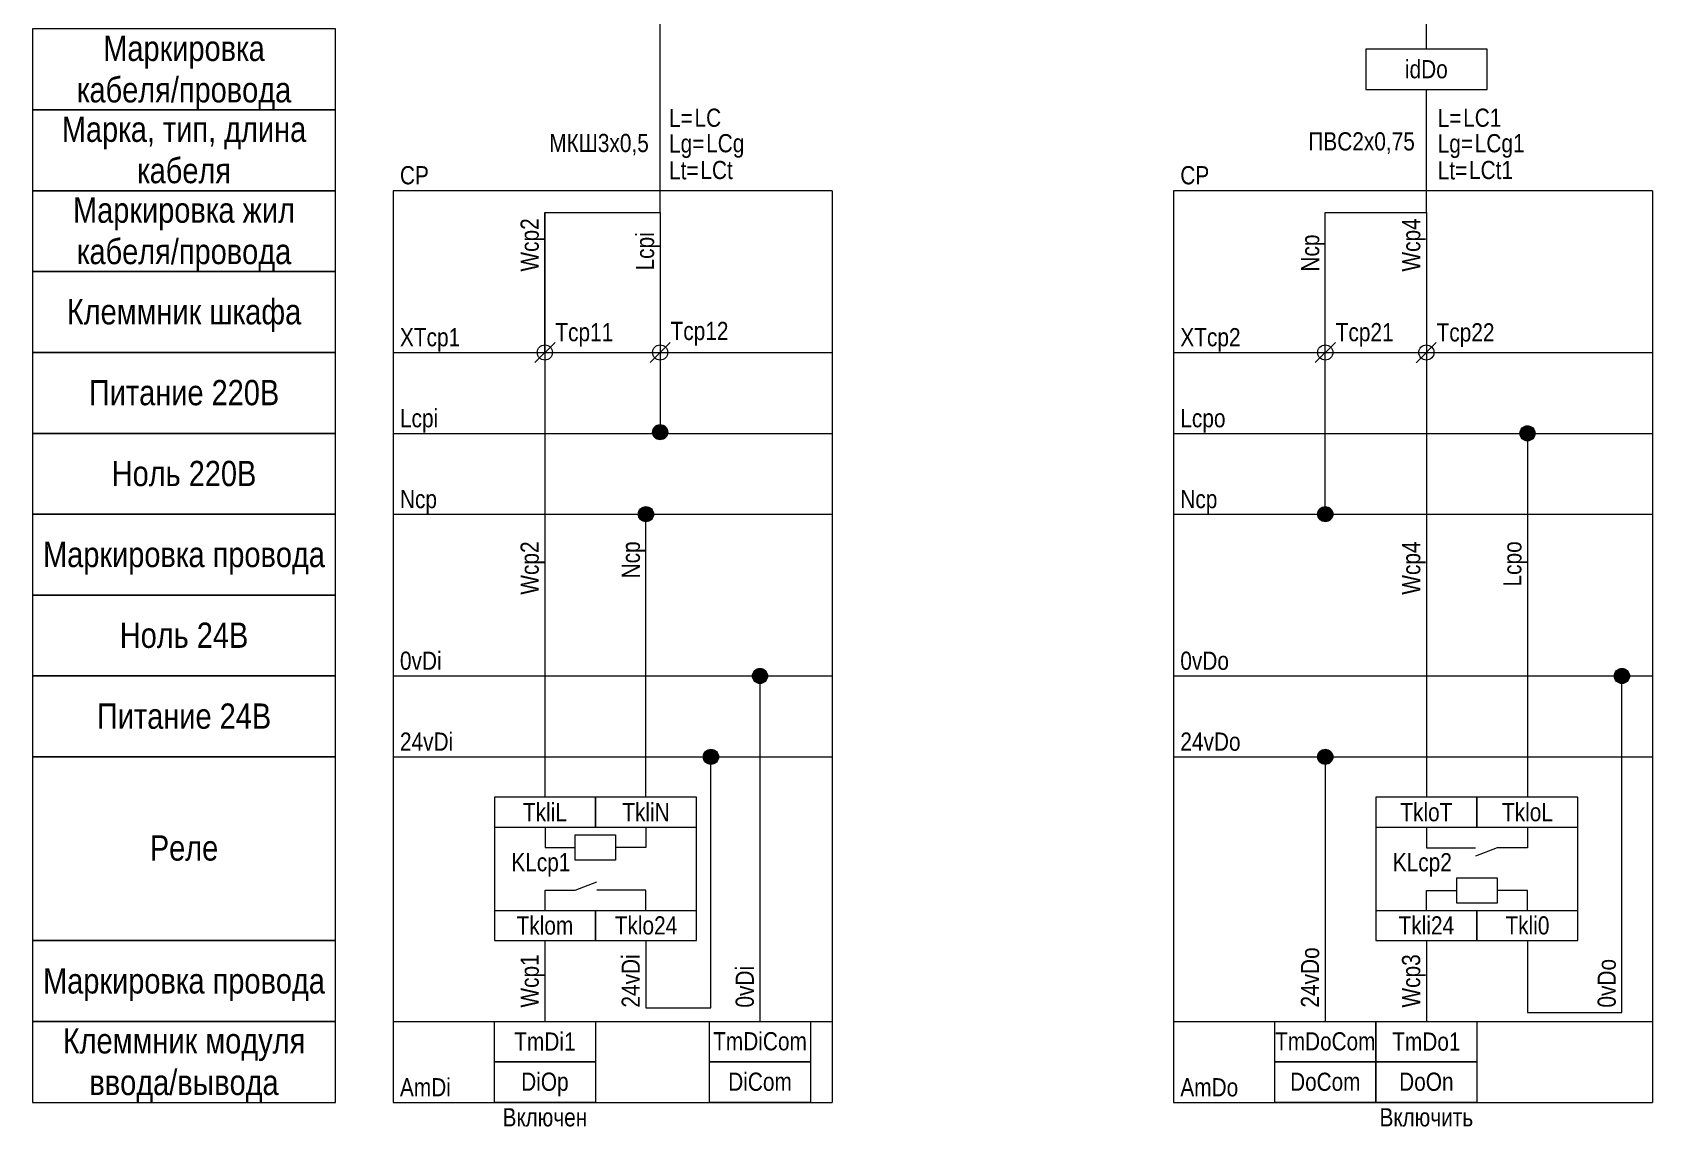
# Model space of a CAD drawing. Header units: millimetres. Extents: x 20 to 180, y -244 to -5.
# Drawn here: x 20 to 180.3, y -243.5 to -135.3 of the extents above; entities that cross this region are included whole.
import ezdxf

# ---------------------------------------------------------------- set-up
doc = ezdxf.new("R2010")
doc.units = ezdxf.units.MM
doc.header["$MEASUREMENT"] = 0
doc.linetypes.add('1_1', pattern=[2000, 1000, -1000])
doc.linetypes.add('4_2_1_2', pattern=[6702.777624, 3527.777672, -1763.888836, 0, -1411.111116])
for name, color, linetype in [('cp_names', 7, 'Continuous'), ('cp_params_di', 7, 'Continuous'), ('cp_params_do', 7, 'Continuous'), ('cp_static_di', 7, 'Continuous'), ('cp_static_do', 7, 'Continuous'), ('id_names', 7, 'Continuous'), ('id_params_di', 7, 'Continuous'), ('id_params_do', 7, 'Continuous'), ('id_static_di', 7, 'Continuous'), ('id_static_do', 7, 'Continuous')]:
    doc.layers.add(name, color=color, linetype=linetype)
doc.styles.add('СГЕНЕРИР_СТИЛЬ_1', font='')
doc.styles.get('СГЕНЕРИР_СТИЛЬ_1').set_extended_font_data('Arial Narrow')

msp = doc.modelspace()

# ---------------------------------------------------------------- hatches: boundary and pattern name
at = {"layer": 'cp_static_di', "linetype": 'Continuous', "lineweight": 0, "true_color": 0x000000}
for points in [[(81.35, -174.83), (81.41, -175.11), (81.57, -175.36), (81.81, -175.52), (82.1, -175.58), (82.39, -175.52), (82.63, -175.36), (82.79, -175.11), (82.85, -174.83), (82.79, -174.54), (82.63, -174.29), (82.39, -174.13), (82.1, -174.08), (81.81, -174.13), (81.57, -174.29), (81.41, -174.54)], [(79.95, -182.94), (80.01, -183.23), (80.17, -183.47), (80.41, -183.64), (80.7, -183.69), (80.99, -183.64), (81.23, -183.47), (81.39, -183.23), (81.45, -182.94), (81.39, -182.66), (81.23, -182.41), (80.99, -182.25), (80.7, -182.19), (80.41, -182.25), (80.17, -182.41), (80.01, -182.66)], [(91.23, -198.94), (91.29, -199.23), (91.45, -199.47), (91.7, -199.64), (91.98, -199.69), (92.27, -199.64), (92.51, -199.47), (92.68, -199.23), (92.73, -198.94), (92.68, -198.66), (92.51, -198.41), (92.27, -198.25), (91.98, -198.19), (91.7, -198.25), (91.45, -198.41), (91.29, -198.66)], [(86.38, -206.94), (86.43, -207.23), (86.6, -207.47), (86.84, -207.64), (87.13, -207.69), (87.41, -207.64), (87.66, -207.47), (87.82, -207.23), (87.88, -206.94), (87.82, -206.66), (87.66, -206.41), (87.41, -206.25), (87.13, -206.19), (86.84, -206.25), (86.6, -206.41), (86.43, -206.66)]]:
    msp.add_hatch(color=18, dxfattribs=at).paths.add_polyline_path(points)
at = {"layer": 'cp_static_do', "linetype": 'Continuous', "lineweight": 0, "true_color": 0x000000}
for points in [[(167.15, -174.94), (167.21, -175.23), (167.37, -175.47), (167.62, -175.64), (167.9, -175.69), (168.19, -175.64), (168.43, -175.47), (168.6, -175.23), (168.65, -174.94), (168.6, -174.66), (168.43, -174.41), (168.19, -174.25), (167.9, -174.19), (167.62, -174.25), (167.37, -174.41), (167.21, -174.66)], [(147.15, -182.94), (147.21, -183.23), (147.37, -183.47), (147.62, -183.64), (147.9, -183.69), (148.19, -183.64), (148.43, -183.47), (148.6, -183.23), (148.65, -182.94), (148.6, -182.66), (148.43, -182.41), (148.19, -182.25), (147.9, -182.19), (147.62, -182.25), (147.37, -182.41), (147.21, -182.66)], [(176.5, -198.94), (176.56, -199.23), (176.72, -199.47), (176.96, -199.63), (177.25, -199.69), (177.54, -199.63), (177.78, -199.47), (177.94, -199.23), (178, -198.94), (177.94, -198.66), (177.78, -198.41), (177.54, -198.25), (177.25, -198.19), (176.96, -198.25), (176.72, -198.41), (176.56, -198.66)], [(147.15, -206.94), (147.21, -207.23), (147.37, -207.47), (147.62, -207.64), (147.9, -207.69), (148.19, -207.64), (148.43, -207.47), (148.6, -207.23), (148.65, -206.94), (148.6, -206.66), (148.43, -206.41), (148.19, -206.25), (147.9, -206.19), (147.62, -206.25), (147.37, -206.41), (147.21, -206.66)]]:
    msp.add_hatch(color=18, dxfattribs=at).paths.add_polyline_path(points)

# ---------------------------------------------------------------- linework, layer by layer
at = {"layer": 'cp_names', "color": 7, "linetype": 'Continuous', "lineweight": 15, "ltscale": 100}
for points in [[(20, -158.94), (50, -158.94), (50, -150.94), (20, -150.94)], [(20, -166.94), (50, -166.94), (50, -158.94), (20, -158.94)], [(20, -174.94), (50, -174.94), (50, -166.94), (20, -166.94)], [(20, -182.94), (50, -182.94), (50, -174.94), (20, -174.94)], [(20, -190.94), (50, -190.94), (50, -182.94), (20, -182.94)], [(20, -198.94), (50, -198.94), (50, -190.94), (20, -190.94)], [(20, -206.94), (50, -206.94), (50, -198.94), (20, -198.94)], [(20, -225.12), (50, -225.12), (50, -206.94), (20, -206.94)], [(20, -233.12), (50, -233.12), (50, -225.12), (20, -225.12)], [(20, -241.12), (50, -241.12), (50, -233.12), (20, -233.12)]]:
    msp.add_lwpolyline(points, close=True, dxfattribs=at)
at = {"layer": 'cp_static_di', "color": 7, "linetype": '1_1', "lineweight": 15, "ltscale": 100}
for p, q in [((99.12, -150.94), (55.7, -150.94)), ((55.7, -150.94), (55.7, -241.12)), ((99.12, -150.94), (99.12, -241.12))]:
    msp.add_line(p, q, dxfattribs=at)
at = {"layer": 'cp_static_di', "color": 7, "linetype": 'Continuous', "lineweight": 15, "ltscale": 100}
for p, q in [((70.7, -166.94), (70.7, -153.09)), ((70.7, -153.09), (82.1, -153.09)), ((70.7, -153.09), (70.7, -210.94)), ((82.1, -153.09), (82.1, -166.83)), ((69.7, -167.94), (71.7, -165.94)), ((81.1, -167.94), (83.1, -165.94)), ((82.1, -166.83), (82.1, -174.08)), ((55.7, -174.94), (99.12, -174.94)), ((55.7, -182.94), (99.12, -182.94)), ((80.7, -210.94), (80.7, -183.69)), ((55.7, -198.94), (99.12, -198.94)), ((91.98, -233.12), (91.98, -199.69)), ((55.7, -206.94), (99.12, -206.94)), ((87.13, -231.76), (87.13, -207.69)), ((70.7, -225.12), (70.7, -233.12)), ((80.7, -225.12), (80.7, -231.76)), ((80.7, -231.76), (87.13, -231.76)), ((55.7, -233.12), (99.12, -233.12)), ((55.7, -241.12), (99.12, -241.12))]:
    msp.add_line(p, q, dxfattribs=at)
at = {"layer": 'cp_static_di', "color": 7, "linetype": '4_2_1_2', "lineweight": 15, "ltscale": 100}
msp.add_line((55.7, -166.94), (99.12, -166.94), dxfattribs=at)
at = {"layer": 'cp_static_di', "color": 7, "linetype": 'Continuous', "lineweight": 15, "ltscale": 100}
for points in [[(65.7, -225.12), (85.7, -225.12), (85.7, -210.94), (65.7, -210.94)], [(65.7, -213.91), (75.7, -213.91), (75.7, -210.94), (65.7, -210.94)], [(75.7, -213.91), (85.7, -213.91), (85.7, -210.94), (75.7, -210.94)], [(77.7, -214.66), (77.7, -217.16), (73.7, -217.16), (73.7, -214.66)], [(65.7, -225.12), (75.7, -225.12), (75.7, -222.16), (65.7, -222.16)], [(75.7, -225.12), (85.7, -225.12), (85.7, -222.16), (75.7, -222.16)], [(65.7, -233.12), (75.7, -233.12), (75.7, -237.12), (65.7, -237.12)], [(86.98, -233.12), (96.98, -233.12), (96.98, -237.12), (86.98, -237.12)], [(65.7, -237.12), (75.7, -237.12), (75.7, -241.12), (65.7, -241.12)], [(86.98, -237.12), (96.98, -237.12), (96.98, -241.12), (86.98, -241.12)]]:
    msp.add_lwpolyline(points, close=True, dxfattribs=at)
for points in [[(70.71, -213.91), (70.71, -215.91), (73.7, -215.91)], [(80.7, -213.91), (80.7, -215.91), (77.7, -215.91)], [(73.7, -220.12), (75.84, -219.29)], [(70.71, -222.16), (70.71, -220.12), (73.7, -220.12)], [(77.7, -220.12), (75.84, -220.12)], [(80.7, -222.16), (80.7, -220.12), (77.7, -220.12)]]:
    msp.add_lwpolyline(points, dxfattribs=at)
for centre in [(70.7, -166.94), (82.1, -166.94), (82.1, -174.83), (80.7, -182.94), (91.98, -198.94), (87.13, -206.94)]:
    msp.add_circle(centre, 0.75, dxfattribs=at)
at = {"layer": 'cp_static_do', "color": 7, "linetype": '1_1', "lineweight": 15, "ltscale": 100}
for p, q in [((180.28, -150.94), (132.9, -150.94)), ((132.9, -150.94), (132.9, -241.12)), ((180.28, -150.94), (180.28, -241.12))]:
    msp.add_line(p, q, dxfattribs=at)
at = {"layer": 'cp_static_do', "color": 7, "linetype": 'Continuous', "lineweight": 15, "ltscale": 100}
for p, q in [((147.9, -153.09), (157.9, -153.09)), ((147.9, -166.94), (147.9, -153.09)), ((157.9, -153.09), (157.9, -166.94)), ((146.9, -167.94), (148.9, -165.94)), ((156.88, -167.97), (158.88, -165.97)), ((147.9, -182.19), (147.9, -166.94)), ((157.9, -166.94), (157.9, -210.94)), ((132.9, -174.94), (180.28, -174.94)), ((167.9, -175.69), (167.9, -210.94)), ((132.9, -182.94), (180.28, -182.94)), ((132.9, -198.94), (180.28, -198.94)), ((177.25, -232.24), (177.25, -199.69)), ((132.9, -206.94), (180.28, -206.94)), ((147.9, -207.69), (147.9, -233.12)), ((157.9, -225.12), (157.9, -233.12)), ((167.9, -225.12), (167.9, -232.24)), ((167.9, -232.24), (177.25, -232.24)), ((132.9, -233.12), (180.28, -233.12)), ((132.9, -241.12), (180.28, -241.12))]:
    msp.add_line(p, q, dxfattribs=at)
at = {"layer": 'cp_static_do', "color": 7, "linetype": '4_2_1_2', "lineweight": 15, "ltscale": 100}
msp.add_line((132.9, -166.94), (180.28, -166.94), dxfattribs=at)
at = {"layer": 'cp_static_do', "color": 7, "linetype": 'Continuous', "lineweight": 15, "ltscale": 100}
for points in [[(152.9, -225.12), (172.9, -225.12), (172.9, -210.94), (152.9, -210.94)], [(152.9, -213.91), (162.9, -213.91), (162.9, -210.94), (152.9, -210.94)], [(162.9, -213.91), (172.9, -213.91), (172.9, -210.94), (162.9, -210.94)], [(160.91, -221.41), (160.91, -218.91), (164.91, -218.91), (164.91, -221.41)], [(152.9, -225.12), (162.9, -225.12), (162.9, -222.16), (152.9, -222.16)], [(162.9, -225.12), (172.9, -225.12), (172.9, -222.16), (162.9, -222.16)], [(142.9, -233.12), (152.9, -233.12), (152.9, -237.12), (142.9, -237.12)], [(152.9, -233.12), (162.9, -233.12), (162.9, -237.12), (152.9, -237.12)], [(142.9, -237.12), (152.9, -237.12), (152.9, -241.12), (142.9, -241.12)], [(152.9, -237.12), (162.9, -237.12), (162.9, -241.12), (152.9, -241.12)]]:
    msp.add_lwpolyline(points, close=True, dxfattribs=at)
for points in [[(157.91, -213.91), (157.91, -215.94), (160.91, -215.94)], [(167.9, -213.91), (167.9, -215.94), (164.91, -215.94)], [(160.91, -215.94), (162.77, -215.94)], [(164.91, -215.94), (162.77, -216.77)], [(157.91, -222.16), (157.91, -220.16), (160.91, -220.16)], [(167.9, -222.16), (167.9, -220.16), (164.91, -220.16)]]:
    msp.add_lwpolyline(points, dxfattribs=at)
for centre in [(147.9, -166.94), (157.9, -166.94), (167.9, -174.94), (147.9, -182.94), (177.25, -198.94), (147.9, -206.94)]:
    msp.add_circle(centre, 0.75, dxfattribs=at)
at = {"layer": 'id_names', "color": 7, "linetype": 'Continuous', "lineweight": 15, "ltscale": 100}
for points in [[(20, -142.94), (50, -142.94), (50, -134.94), (20, -134.94)], [(20, -150.94), (50, -150.94), (50, -142.94), (20, -142.94)]]:
    msp.add_lwpolyline(points, close=True, dxfattribs=at)
at = {"layer": 'id_static_di', "color": 7, "linetype": 'Continuous', "lineweight": 15, "ltscale": 100}
msp.add_line((82.1, -153.09), (82.1, -49), dxfattribs=at)
at = {"layer": 'id_static_do', "color": 7, "linetype": 'Continuous', "lineweight": 15, "ltscale": 100}
for p, q in [((157.9, -136.94), (157.9, -133.75)), ((157.9, -153.09), (157.9, -140.94))]:
    msp.add_line(p, q, dxfattribs=at)
msp.add_lwpolyline([(151.9, -140.94), (163.9, -140.94), (163.9, -136.94), (151.9, -136.94)], close=True, dxfattribs=at)

# ---------------------------------------------------------------- texts
at = {"layer": 'cp_names', "color": 7, "linetype": 'Continuous', "lineweight": 15, "char_height": 2.5, "attachment_point": 2, "style": 'СГЕНЕРИР_СТИЛЬ_1'}
for s, insert, line_spacing_factor in [('\\A1;{\\pqc;\\fArial Narrow|b0|i0|c204|p34;Маркировка жил\\P\\pqc;\\fArial Narrow|b0|i0|c204|p34;кабеля/провода}', (35, -151.61), 0.982786), ('\\A1;{\\pqc;\\fArial Narrow|b0|i0|c204|p34;Клеммник модуля\\P\\pqc;\\fArial Narrow|b0|i0|c204|p34;ввода\\fArial Narrow|b0|i0|c204|p34;/вывода}', (35, -233.78), 0.985989)]:
    msp.add_mtext(s, dxfattribs=dict(at, insert=insert, line_spacing_factor=line_spacing_factor))
for s, insert in [('\\A1;{\\pqc;\\fArial Narrow|b0|i0|c204|p34;Клеммник\\fArial Narrow|b0|i0|c204|p34; шкафа}', (35, -161.66)), ('\\A1;{\\pqc;\\fArial Narrow|b0|i0|c204|p34;Питание \\fArial Narrow|b0|i0|c204|p34;220В}', (35, -169.66)), ('\\A1;{\\pqc;\\fArial Narrow|b0|i0|c204|p34;Ноль\\fArial Narrow|b0|i0|c204|p34; 220В}', (35, -177.66)), ('\\A1;{\\pqc;\\fArial Narrow|b0|i0|c204|p34;Маркировка \\fArial Narrow|b0|i0|c204|p34;провода}', (35, -185.67)), ('\\A1;{\\pqc;\\fArial Narrow|b0|i0|c204|p34;Ноль 24\\fArial Narrow|b0|i0|c204|p34;В}', (35, -193.66)), ('\\A1;{\\pqc;\\fArial Narrow|b0|i0|c204|p34;Питание 2\\fArial Narrow|b0|i0|c204|p34;4\\fArial Narrow|b0|i0|c204|p34;В}', (35, -201.66)), ('\\A1;{\\pqc;\\fArial Narrow|b0|i0|c204|p34;Реле}', (35, -214.7)), ('\\A1;{\\pqc;\\fArial Narrow|b0|i0|c204|p34;Маркировка \\fArial Narrow|b0|i0|c204|p34;провода}', (35, -227.85))]:
    msp.add_mtext(s, dxfattribs=dict(at, insert=insert))
at = {"layer": 'cp_params_di', "color": 7, "linetype": 'Continuous', "lineweight": 15, "char_height": 1.8, "style": 'СГЕНЕРИР_СТИЛЬ_1'}
for s, insert, attachment_point in [('\\A1;{\\pql;\\fArial Narrow|b0|i0|c204|p34;CP}', (56.36, -148.51), 1), ('\\A1;{\\pql;\\fArial Narrow|b0|i0|c204|p34;XTcp\\fArial Narrow|b0|i0|c204|p34;1}', (56.36, -164.53), 1), ('\\A1;{\\pql;\\fArial Narrow|b0|i0|c204|p34;Tcp\\fArial Narrow|b0|i0|c204|p34;1\\fArial Narrow|b0|i0|c204|p34;1}', (71.73, -164.03), 1), ('\\A1;{\\pql;\\fArial Narrow|b0|i0|c204|p34;Tcp\\fArial Narrow|b0|i0|c204|p34;1\\fArial Narrow|b0|i0|c204|p34;2}', (83.13, -163.91), 1), ('\\A1;{\\pql;\\fArial Narrow|b0|i0|c204|p34;Lcp\\fArial Narrow|b0|i0|c204|p34;i}', (56.36, -172.54), 1), ('\\A1;{\\pql;\\fArial Narrow|b0|i0|c204|p34;Ncp}', (56.36, -180.54), 1), ('\\A1;{\\pql;\\fArial Narrow|b0|i0|c204|p34;0v\\fArial Narrow|b0|i0|c204|p34;Di}', (56.36, -196.53), 1), ('\\A1;{\\pql;\\fArial Narrow|b0|i0|c204|p34;24v\\fArial Narrow|b0|i0|c204|p34;Di}', (56.36, -204.53), 1), ('\\A1;{\\pqc;\\fArial Narrow|b0|i0|c204|p34;TkliL}', (70.7, -211.51), 2), ('\\A1;{\\pqc;\\fArial Narrow|b0|i0|c204|p34;T\\fArial Narrow|b0|i0|c204|p34;kliN}', (80.7, -211.51), 2), ('\\A1;{\\pqc;\\fArial Narrow|b0|i0|c204|p34;KLcp\\fArial Narrow|b0|i0|c204|p34;1}', (70.3, -216.46), 2), ('\\A1;{\\pqc;\\fArial Narrow|b0|i0|c204|p34;T\\fArial Narrow|b0|i0|c204|p34;klom}', (70.7, -222.72), 2), ('\\A1;{\\pqc;\\fArial Narrow|b0|i0|c204|p34;T\\fArial Narrow|b0|i0|c204|p34;klo24}', (80.7, -222.71), 2), ('\\A1;{\\pqc;\\fArial Narrow|b0|i0|c204|p34;Tm\\fArial Narrow|b0|i0|c204|p34;Di\\fArial Narrow|b0|i0|c204|p34;1}', (70.7, -234.2), 2), ('\\A1;{\\pqc;\\fArial Narrow|b0|i0|c204|p34;TmDiCom}', (91.98, -234.17), 2), ('\\A1;{\\pql;\\fArial Narrow|b0|i0|c204|p34;Am\\fArial Narrow|b0|i0|c204|p34;Di}', (56.36, -238.72), 1), ('\\A1;{\\pqc;\\fArial Narrow|b0|i0|c204|p34;Di\\fArial Narrow|b0|i0|c204|p34;Op}', (70.7, -238.17), 2), ('\\A1;{\\pqc;\\fArial Narrow|b0|i0|c204|p34;Di\\fArial Narrow|b0|i0|c204|p34;Com}', (91.98, -238.17), 2)]:
    msp.add_mtext(s, dxfattribs=dict(at, insert=insert, attachment_point=attachment_point))
at = {"layer": 'cp_params_di', "color": 7, "linetype": 'Continuous', "lineweight": 15, "char_height": 1.8, "attachment_point": 1, "rotation": 90, "style": 'СГЕНЕРИР_СТИЛЬ_1'}
for s, insert in [('\\A1;{\\pql;\\fArial Narrow|b0|i0|c204|p34;Wcp\\fArial Narrow|b0|i0|c204|p34;2}', (68.29, -158.94)), ('\\A1;{\\pql;\\fArial Narrow|b0|i0|c204|p34;Lcp\\fArial Narrow|b0|i0|c204|p34;i}', (79.7, -158.83)), ('\\A1;{\\pql;\\fArial Narrow|b0|i0|c204|p34;Wcp\\fArial Narrow|b0|i0|c204|p34;2}', (68.29, -190.9)), ('\\A1;{\\pql;\\fArial Narrow|b0|i0|c204|p34;N\\fArial Narrow|b0|i0|c204|p34;cp}', (78.3, -189.29)), ('\\A1;{\\pql;\\fArial Narrow|b0|i0|c204|p34;Wcp\\fArial Narrow|b0|i0|c204|p34;1}', (68.29, -231.74)), ('\\A1;{\\pql;\\fArial Narrow|b0|i0|c204|p34;24v\\fArial Narrow|b0|i0|c204|p34;Di}', (78.29, -231.74)), ('\\A1;{\\pql;\\fArial Narrow|b0|i0|c204|p34;0\\fArial Narrow|b0|i0|c204|p34;vDi}', (89.57, -231.74))]:
    msp.add_mtext(s, dxfattribs=dict(at, insert=insert))
at = {"layer": 'cp_params_do', "color": 7, "linetype": 'Continuous', "lineweight": 15, "style": 'СГЕНЕРИР_СТИЛЬ_1'}
for s, insert, char_height, attachment_point in [('\\A1;{\\pql;\\fArial Narrow|b0|i0|c204|p34;CP}', (133.56, -148.51), 1.8, 1), ('\\A1;{\\pql;\\fArial Narrow|b0|i0|c204|p34;XTcp\\fArial Narrow|b0|i0|c204|p34;2}', (133.56, -164.53), 1.8, 1), ('\\A1;{\\pql;\\fArial Narrow|b0|i0|c204|p34;Tcp\\fArial Narrow|b0|i0|c204|p34;2\\fArial Narrow|b0|i0|c204|p34;1}', (148.93, -164.03), 1.8, 1), ('\\A1;{\\pql;\\fArial Narrow|b0|i0|c204|p34;Tcp\\fArial Narrow|b0|i0|c204|p34;2\\fArial Narrow|b0|i0|c204|p34;2}', (158.91, -164.05), 1.8, 1), ('\\A1;{\\pql;\\fArial Narrow|b0|i0|c204|p34;Lcp\\fArial Narrow|b0|i0|c204|p34;o}', (133.56, -172.54), 1.8, 1), ('\\A1;{\\pql;\\fArial Narrow|b0|i0|c204|p34;Ncp}', (133.56, -180.54), 1.8, 1), ('\\A1;{\\pql;\\fArial Narrow|b0|i0|c204|p34;0v\\fArial Narrow|b0|i0|c204|p34;Do}', (133.56, -196.53), 1.8, 1), ('\\A1;{\\pql;\\fArial Narrow|b0|i0|c204|p34;24v\\fArial Narrow|b0|i0|c204|p34;Do}', (133.56, -204.53), 1.8, 1), ('\\A1;{\\pqc;\\fArial Narrow|b0|i0|c204|p34;TkloT}', (157.9, -211.51), 1.8, 2), ('\\A1;{\\pqc;\\fArial Narrow|b0|i0|c204|p34;T\\fArial Narrow|b0|i0|c204|p34;kloL}', (167.9, -211.51), 1.8, 2), ('\\A1;{\\pqc;\\fArial Narrow|b0|i0|c204|p34;KL\\fArial Narrow|b0|i0|c204|p34;cp2}', (157.5, -216.46), 1.8, 2), ('\\A1;{\\pqc;\\fArial Narrow|b0|i0|c204|p34;T\\fArial Narrow|b0|i0|c204|p34;kli24}', (157.9, -222.71), 1.8, 2), ('\\A1;{\\pqc;\\fArial Narrow|b0|i0|c204|p34;T\\fArial Narrow|b0|i0|c204|p34;kli0}', (167.9, -222.71), 1.8, 2), ('\\A1;{\\pqc;\\fArial Narrow|b0|i0|c204|p34;Tm\\fArial Narrow|b0|i0|c204|p34;DoCom}', (147.9, -234.18), 1.79, 2), ('\\A1;{\\pqc;\\fArial Narrow|b0|i0|c204|p34;TmDo1}', (157.9, -234.2), 1.8, 2), ('\\A1;{\\pql;\\fArial Narrow|b0|i0|c204|p34;Am\\fArial Narrow|b0|i0|c204|p34;Do}', (133.56, -238.72), 1.8, 1), ('\\A1;{\\pqc;\\fArial Narrow|b0|i0|c204|p34;DoCom}', (147.9, -238.18), 1.79, 2), ('\\A1;{\\pqc;\\fArial Narrow|b0|i0|c204|p34;DoO\\fArial Narrow|b0|i0|c204|p34;n}', (157.9, -238.17), 1.8, 2)]:
    msp.add_mtext(s, dxfattribs=dict(at, insert=insert, char_height=char_height, attachment_point=attachment_point))
at = {"layer": 'cp_params_do', "color": 7, "linetype": 'Continuous', "lineweight": 15, "char_height": 1.8, "attachment_point": 1, "rotation": 90, "style": 'СГЕНЕРИР_СТИЛЬ_1'}
for s, insert in [('\\A1;{\\pql;\\fArial Narrow|b0|i0|c204|p34;Wcp\\fArial Narrow|b0|i0|c204|p34;4}', (155.5, -158.94)), ('\\A1;{\\pql;\\fArial Narrow|b0|i0|c204|p34;Ncp}', (145.5, -158.94)), ('\\A1;{\\pql;\\fArial Narrow|b0|i0|c204|p34;Wcp\\fArial Narrow|b0|i0|c204|p34;4}', (155.5, -190.9)), ('\\A1;{\\pql;\\fArial Narrow|b0|i0|c204|p34;Lcp\\fArial Narrow|b0|i0|c204|p34;o}', (165.5, -190.09)), ('\\A1;{\\pql;\\fArial Narrow|b0|i0|c204|p34;24v\\fArial Narrow|b0|i0|c204|p34;Do}', (145.49, -231.74)), ('\\A1;{\\pql;\\fArial Narrow|b0|i0|c204|p34;Wcp\\fArial Narrow|b0|i0|c204|p34;3}', (155.49, -231.74)), ('\\A1;{\\pql;\\fArial Narrow|b0|i0|c204|p34;0vDo}', (174.84, -231.74))]:
    msp.add_mtext(s, dxfattribs=dict(at, insert=insert))
at = {"layer": 'cp_static_di', "color": 7, "linetype": 'Continuous', "lineweight": 15, "insert": (70.7, -241.69), "char_height": 1.8, "attachment_point": 2, "style": 'СГЕНЕРИР_СТИЛЬ_1'}
msp.add_mtext('\\A1;{\\pqc;\\fArial Narrow|b0|i0|c204|p34;Включен}', dxfattribs=at)
at = {"layer": 'cp_static_do', "color": 7, "linetype": 'Continuous', "lineweight": 15, "insert": (157.9, -241.69), "char_height": 1.8, "attachment_point": 2, "style": 'СГЕНЕРИР_СТИЛЬ_1'}
msp.add_mtext('\\A1;{\\pqc;\\fArial Narrow|b0|i0|c204|p34;Включить}', dxfattribs=at)
at = {"layer": 'id_names', "color": 7, "linetype": 'Continuous', "lineweight": 15, "char_height": 2.5, "attachment_point": 2, "style": 'СГЕНЕРИР_СТИЛЬ_1'}
for s, insert, line_spacing_factor in [('\\A1;{\\pqc;\\fArial Narrow|b0|i0|c204|p34;Маркировка\\P\\pqc;\\fArial Narrow|b0|i0|c204|p34;кабеля/провода}', (35, -135.61), 0.982786), ('\\A1;{\\pqc;\\fArial Narrow|b0|i0|c204|p34;Марка, тип\\fArial Narrow|b0|i0|c204|p34;, длина\\P\\pqc;\\fArial Narrow|b0|i0|c204|p34;кабеля}', (35, -143.61), 0.98101)]:
    msp.add_mtext(s, dxfattribs=dict(at, insert=insert, line_spacing_factor=line_spacing_factor))
at = {"layer": 'id_params_di', "color": 7, "linetype": 'Continuous', "lineweight": 15, "char_height": 1.8, "attachment_point": 1, "style": 'СГЕНЕРИР_СТИЛЬ_1'}
for s, insert in [('\\A1;{\\pql;\\fArial Narrow|b0|i0|c204|p34;LC}', (85.5, -142.82)), ('\\A1;{\\pql;\\fArial Narrow|b0|i0|c204|p34;LCg}', (86.65, -145.34)), ('\\A1;{\\pql;\\fArial Narrow|b0|i0|c204|p34;LCt}', (86.08, -147.99))]:
    msp.add_mtext(s, dxfattribs=dict(at, insert=insert))
at = {"layer": 'id_params_do', "color": 7, "linetype": 'Continuous', "lineweight": 15, "char_height": 1.8, "style": 'СГЕНЕРИР_СТИЛЬ_1'}
for s, insert, attachment_point in [('\\A1;{\\pqc;\\fArial Narrow|b0|i0|c204|p34;idDo}', (157.9, -138.02), 2), ('\\A1;{\\pql;\\fArial Narrow|b0|i0|c204|p34;LC\\fArial Narrow|b0|i0|c204|p34;1}', (161.54, -142.82), 1), ('\\A1;{\\pql;\\fArial Narrow|b0|i0|c204|p34;LCg\\fArial Narrow|b0|i0|c204|p34;1}', (162.69, -145.34), 1), ('\\A1;{\\pql;\\fArial Narrow|b0|i0|c204|p34;LCt\\fArial Narrow|b0|i0|c204|p34;1}', (162.12, -147.99), 1)]:
    msp.add_mtext(s, dxfattribs=dict(at, insert=insert, attachment_point=attachment_point))
at = {"layer": 'id_static_di', "color": 7, "linetype": 'Continuous', "lineweight": 15, "char_height": 1.8, "attachment_point": 1, "style": 'СГЕНЕРИР_СТИЛЬ_1'}
for s, insert in [('\\A1;{\\pql;\\fArial Narrow|b0|i0|c204|p34;L=}', (82.98, -142.85)), ('\\A1;{\\pql;\\fArial Narrow|b0|i0|c204|p34;Lg=}', (82.98, -145.37)), ('\\A1;{\\pql;\\fArial Narrow|b0|i0|c204|p34;Lt=}', (82.98, -148.02))]:
    msp.add_mtext(s, dxfattribs=dict(at, insert=insert))
at = {"layer": 'id_static_di', "color": 7, "linetype": 'Continuous', "lineweight": 40, "insert": (71.13, -145.32), "char_height": 1.8, "attachment_point": 1, "style": 'СГЕНЕРИР_СТИЛЬ_1'}
msp.add_mtext('\\A1;{\\pql;\\fArial Narrow|b0|i0|c204|p34;МКШ3х0,5}', dxfattribs=at)
at = {"layer": 'id_static_do', "color": 7, "linetype": 'Continuous', "lineweight": 15, "char_height": 1.8, "attachment_point": 1, "style": 'СГЕНЕРИР_СТИЛЬ_1'}
for s, insert in [('\\A1;{\\pql;\\fArial Narrow|b0|i0|c204|p34;L=}', (159.02, -142.85)), ('\\A1;{\\pql;\\fArial Narrow|b0|i0|c204|p34;Lg=}', (159.02, -145.37)), ('\\A1;{\\pql;\\fArial Narrow|b0|i0|c204|p34;Lt=}', (159.02, -148.02))]:
    msp.add_mtext(s, dxfattribs=dict(at, insert=insert))
at = {"layer": 'id_static_do', "color": 7, "linetype": 'Continuous', "lineweight": 40, "insert": (146.22, -145.16), "char_height": 1.8, "attachment_point": 1, "style": 'СГЕНЕРИР_СТИЛЬ_1'}
msp.add_mtext('\\A1;{\\pql;\\fArial Narrow|b0|i0|c204|p34;ПВС\\fArial Narrow|b0|i0|c204|p34;2\\fArial Narrow|b0|i0|c204|p34;х0,75}', dxfattribs=at)

doc.saveas('drawing.dxf')
